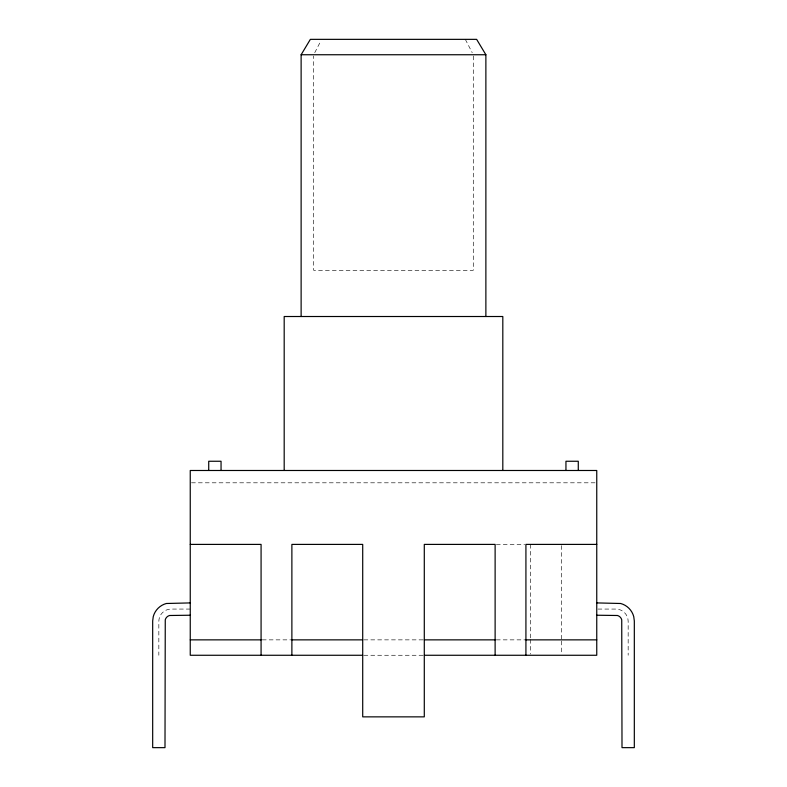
<?xml version="1.0" encoding="UTF-8"?>
<svg xmlns="http://www.w3.org/2000/svg" width="787" height="787" viewBox="0 0 787 787"><rect width="100%" height="100%" fill="white"/><g stroke="black" fill="none" stroke-linecap="round" stroke-linejoin="round"><path stroke-width="0.59" stroke-dasharray="3.94 2.95" d="M314.741 52.699L320.594 41.406M191.477 482.805L596.753 482.805M496.351 544.397L524.693 544.397M190.247 609.069L171.153 609.069A12.317 12.317 0 0 0 158.836 621.386L158.836 655.266M597.943 609.069L615.847 609.069A12.317 12.317 0 0 1 628.164 621.386L628.164 655.266M262.268 639.861L290.688 639.861M363.909 639.861L423.091 639.861M496.312 639.861L524.732 639.861M363.909 655.266L423.091 655.266M465.314 39.35L472.23 52.699M561.338 545.617L561.338 640.648M561.338 641.051L561.338 654.076M530.536 544.397L530.536 638.641M530.536 639.428L530.536 654.076M473.292 55.975L473.292 270.315L313.679 270.315L313.679 55.975"/><path stroke-width="1.18" d="M301.126 316.512L301.126 54.746L310.363 39.35L476.637 39.35L485.874 54.746L485.874 316.512M301.126 54.746L485.874 54.746M190.247 544.397L261.077 544.397L261.077 655.266M596.753 544.397L525.923 544.397L525.923 655.266M190.247 602.911L166.362 603.491A18.534 18.534 0 0 0 153.258 616.595L152.678 620.982L152.678 747.65L164.995 747.65L165.26 619.812A6.109 6.109 0 0 1 169.579 615.493L190.247 615.227M596.753 602.911L620.638 603.491A18.534 18.534 0 0 1 633.742 616.595L634.322 620.982L634.322 747.65L622.005 747.65L621.74 619.812A6.109 6.109 0 0 0 617.421 615.493L596.753 615.227M190.247 639.861L261.077 639.861M291.879 639.861L362.709 639.861M424.291 639.861L495.121 639.861M525.923 639.861L596.753 639.861M362.709 655.266L190.247 655.266L190.247 470.488L596.753 470.488L596.753 655.266L424.291 655.266M578.278 470.488L578.278 461.251L565.951 461.251L565.951 470.488M502.814 470.488L502.814 316.512L284.186 316.512L284.186 470.488M495.121 655.266L495.121 544.397L424.291 544.397L424.291 716.859L362.709 716.859L362.709 544.397L291.879 544.397L291.879 655.266M221.049 470.488L221.049 461.251L208.722 461.251L208.722 470.488"/></g></svg>
